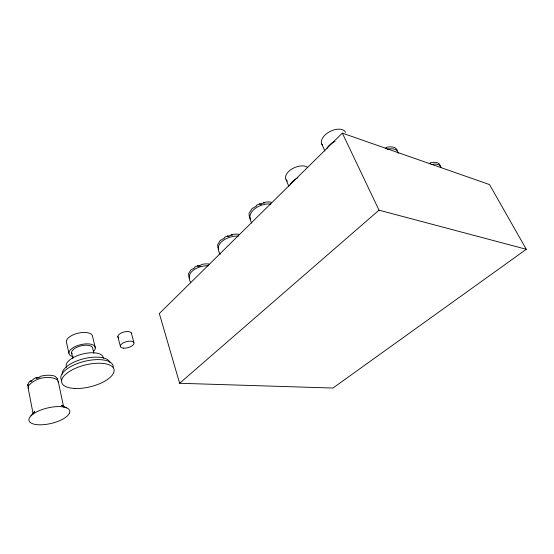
<?xml version="1.0" encoding="UTF-8"?>
<svg xmlns="http://www.w3.org/2000/svg" width="554" height="554" viewBox="0 0 554 554"><rect width="100%" height="100%" fill="white"/><g stroke="black" fill="none" stroke-linecap="round" stroke-linejoin="round"><path stroke-width="0.83" d="M251.841 223.11C244.12 211.51 261.1 202.764 270.871 204.059M33.115 413.88L28.122 387.772L28.323 386.041C34.687 378.05 48.489 374.753 57.505 379.822L58.212 381.346L63.662 407.058M57.595 380.051L57.401 378.417L57.54 379.068L55.358 376.429A15.367 6.364 -12.6 0 0 41.792 375.965L39.833 376.491L39.971 377.156L36.218 378.396L36.086 377.731L34.293 378.444L30.345 381.72L30.214 381.055L31.931 381.104M58.059 382.212L58.212 381.346M33.503 413.055L34.77 411.262L30.941 415.881M342.344 133.126L159.33 313.557L179.634 383.271L332.94 388.049L526.3 249.286L489.507 184.565L342.344 133.126L379.012 210.174L526.3 249.286M179.634 383.271L379.012 210.174M30.214 381.055L28.51 382.904L27.929 385.362L27.797 384.698L28.116 386.325M261.336 204.232L259.667 203.837L257.88 204.558L256.267 205.499L256.488 206.074L252.001 208.65L249.071 213.366L249.203 216.122L249.833 217.41M229.134 236.309L227.472 235.99L225.762 236.676L224.225 237.562L224.425 238.13L220.215 240.505L217.604 244.833L217.84 247.368L218.588 248.476M200.132 266.162L197.646 265.775L195.998 266.432L194.544 267.27L194.724 267.831L190.756 270.02L188.429 274.001L189.267 277.097L189.094 276.543M227.472 235.99L227.673 236.558L232.722 234.418A13.954 7.271 -19.6 0 1 239.162 234.37M429.315 163.707L430.437 163.43L430.153 162.897L431.836 162.488A14.362 7.022 -28.2 0 1 440.098 165.397M431.095 164.69C434.045 163.908 437.549 163.631 440.105 165.584L441.053 167.163M259.667 203.837L259.888 204.412L265.103 202.231A14.508 7.846 -21.6 0 1 271.647 202.328M387.052 149.331C390.328 148.472 394.157 148.313 396.996 150.418L398.298 153.236M385.196 148.299L386.401 148.008L386.117 147.447L387.925 147.018A15.097 7.971 -27.7 0 1 397.225 150.3M36.086 377.731L38.642 377.814M208.172 265.83C199.578 265.144 184.198 271.765 190.721 282.498M238.324 236.122C229.19 235.374 212.542 242.749 220.229 254.244M230.956 234.861L232.548 235.173M263.275 202.674L264.874 203.055M66.702 407.882L61.446 405.327L63.135 406.449M189.177 277.651L189.69 278.399M218.297 248.698L218.775 249.529M28.122 387.772L28.545 388.527M28.247 386.983L28.663 387.731M440.125 166.394L440.409 166.927M249.709 217.466L250.56 219.322M321.826 144.192L324.928 151.007M286.093 179.78L288.897 186.504M249.411 216.482L249.625 217.057M197.646 265.775L197.826 266.329L202.722 264.244A13.469 6.738 -18.1 0 1 209.059 264.064M131.319 332.912L133.881 342.476M117.836 336.479L120.322 346.091M95.323 347.85L92.601 336.576A13.407 6.094 -13.3 0 0 79.097 332.968A13.407 6.094 -13.3 0 0 66.369 341.818L68.918 353.237M93.882 353.293L92.705 348.383A10.81 4.778 -13.6 0 0 80.482 345.98A10.81 4.778 -13.6 0 0 72.041 353.868M71.577 352.697L72.879 358.486M118.715 337.926A7.029 3.172 -15 0 1 123.016 332.255A7.029 3.172 -15 0 1 131.506 333.723M322.608 145.28A13.261 7.617 -26.7 0 1 329.318 131.88A13.261 7.617 -26.7 0 1 345.571 132.399M326.687 148.707A13.358 7.521 -26.5 0 1 334.935 141.263M287.464 181.144A12.631 7.084 -24 0 1 290.878 169.676A12.631 7.084 -24 0 1 307.408 167.218M290.019 185.057A12.721 6.987 -23.9 0 1 297.817 177.827M66.549 367.337A19.065 8.199 -13.8 0 1 82.65 353.985A19.065 8.199 -13.8 0 1 103.349 358.203M73.149 356.672A13.511 5.976 -13.6 0 1 71.729 348.681A13.511 5.976 -13.6 0 1 89.423 343.972A13.511 5.976 -13.6 0 1 93.668 351.208M61.605 380.3A26.883 11.26 -14 0 1 83.889 361.499A26.883 11.26 -14 0 1 113.272 367.06M62.256 374.165A24.632 10.408 -13.9 0 1 84.173 358.632A24.632 10.408 -13.9 0 1 110.108 362.683M69.361 413.457L67.56 415.784L64.576 418.097A20.948 7.95 -13.3 0 1 31.273 423.131A20.948 7.95 -13.3 0 1 46.681 408.18A20.948 7.95 -13.3 0 1 69.361 413.457M123.59 348.161A7.07 3.123 -15.1 0 0 134.068 343.265A7.07 3.123 -15.1 0 0 123.923 342.538A7.07 3.123 -15.1 0 0 123.59 348.161M74.568 388.472A26.952 11.184 -14 0 0 114.145 370.55A26.952 11.184 -14 0 0 74.873 368.549A26.952 11.184 -14 0 0 74.568 388.472"/></g></svg>
